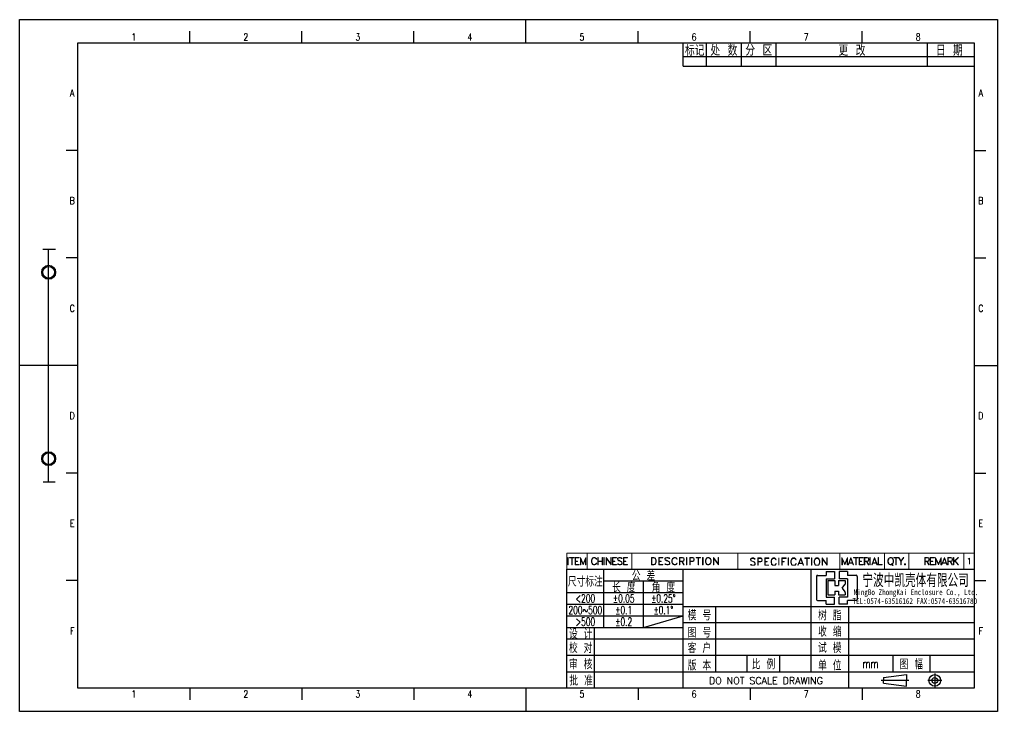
# Paper-space layout 'label' of a CAD drawing. Header units: millimetres. Extents: x -15 to 1049, y -4 to 293.
# Drawn here: x 628.9 to 1048.9, y -4.3 to 292.7 of the extents above; entities that cross this region are included whole.
import ezdxf
from ezdxf.enums import TextEntityAlignment as Align

# ---------------------------------------------------------------- set-up
doc = ezdxf.new("R2010")
doc.units = ezdxf.units.MM
doc.layers.add('fromat', color=7, linetype='Continuous', lineweight=13)
doc.layers.add('LABEL', color=7, linetype='Continuous')
doc.styles.add('BOM', font='txt.shx', dxfattribs={"bigfont": 'gbcbig.shx'})
doc.styles.add('tukuang1-G', font='romans.shx', dxfattribs={"width": 0.8, "bigfont": 'gbcbig.shx'})
doc.styles.add('TUKUANG2-G', font='NSimSun.ttf', dxfattribs={"width": 0.67})

# ---------------------------------------------------------------- blocks, each defined once
blk = doc.blocks.new('LINE1')
at = {"layer": 'LABEL'}
for p, q in [((-125, -6), (-125, 0)), ((-115, -6), (-115, 0)), ((-100, -6), (-100, 0)), ((-85, -6), (-85, 0)), ((-20, -6), (-20, 0)), ((0, -6), (-125, -6))]:
    blk.add_line(p, q, dxfattribs=at)
at = {"layer": 'LABEL', "style": 'tukuang1-G'}
for s, p in [('标记', (-120, -3)), ('处 数', (-107.5, -3)), ('分 区', (-92.5, -3)), ('更 改', (-52.5, -3)), ('日 期', (-10.67, -3))]:
    blk.add_text(s, height=4.667, dxfattribs=at).set_placement(p, align=Align.MIDDLE)
blk = doc.blocks.new('LABEL-X')
at = {"layer": 'LABEL'}
for p, q in [((-2.54, 50), (2.9, 50)), ((0, -50), (0, 50)), ((-2.35, -50), (2.8, -50))]:
    blk.add_line(p, q, dxfattribs=at)
for centre, radius in [((0, 40), 3), ((0, 40), 2.5), ((0, -40), 3), ((0, -40), 2.5)]:
    blk.add_circle(centre, radius, dxfattribs=at)
blk = doc.blocks.new('*U9')
at = {"layer": 'LABEL'}
for p, q in [((-420, 0), (-420, 297)), ((-420, 297), (0, 297)), ((-202.5, 287), (-202.5, 297)), ((0, 297), (0, 0)), ((-346.87, 287), (-346.87, 292)), ((-298.75, 287), (-298.75, 292)), ((-250.62, 287), (-250.62, 292)), ((-202.5, 287), (-202.5, 292)), ((-154.37, 287), (-154.37, 292)), ((-106.25, 287), (-106.25, 292)), ((-58.12, 287), (-58.12, 292)), ((-395, 287), (-10, 287)), ((-395, 10), (-395, 287)), ((-10, 287), (-10, 10)), ((-395, 240.83), (-400, 240.83)), ((-10, 240.83), (-5, 240.83)), ((-395, 194.67), (-400, 194.67)), ((-10, 194.67), (-5, 194.67)), ((-395, 148.5), (-420, 148.5)), ((-395, 148.5), (-400, 148.5)), ((-10, 148.5), (0, 148.5)), ((-10, 148.5), (-5, 148.5)), ((-395, 102.33), (-400, 102.33)), ((-10, 102.33), (-5, 102.33)), ((-395, 56.17), (-400, 56.17)), ((-10, 56.17), (-5, 56.17)), ((-10, 10), (-395, 10)), ((-346.87, 10), (-346.87, 5)), ((-298.75, 10), (-298.75, 5)), ((-250.62, 10), (-250.62, 5)), ((-202.5, 10), (-202.5, 0)), ((-202.5, 10), (-202.5, 5)), ((-154.37, 10), (-154.37, 5)), ((-106.25, 10), (-106.25, 5)), ((-58.12, 10), (-58.12, 5)), ((0, 0), (-420, 0))]:
    blk.add_line(p, q, dxfattribs=at)
blk.add_blockref('LABEL-X', (-407.5, 148.5))
blk.add_blockref('LINE1', (-10, 287), dxfattribs=at)
at = {"layer": 'LABEL', "style": 'tukuang1-G', "width": 0.8}
for s, p in [('1', (-370.94, 288)), ('2', (-322.81, 288)), ('3', (-274.69, 288)), ('4', (-226.56, 288)), ('5', (-178.44, 288)), ('6', (-130.31, 288)), ('7', (-82.19, 288)), ('8', (-34.06, 288)), ('A', (-397.39, 263.92)), ('A', (-7.13, 263.92)), ('B', (-397.39, 217.75)), ('B', (-7.13, 217.75)), ('C', (-397.39, 171.58)), ('C', (-7.13, 171.58)), ('D', (-397.39, 125.42)), ('D', (-7.13, 125.42)), ('E', (-397.39, 79.25)), ('E', (-7.13, 79.25)), ('F', (-397.39, 33.08)), ('F', (-7.13, 33.08)), ('1', (-370.94, 6.02)), ('2', (-322.81, 6.02)), ('3', (-274.69, 6.02)), ('4', (-226.56, 6.02)), ('5', (-178.44, 6.02)), ('6', (-130.31, 6.02)), ('7', (-82.19, 6.02)), ('8', (-34.06, 6.02))]:
    blk.add_text(s, height=3, dxfattribs=at).set_placement(p, align=Align.CENTER)
blk = doc.blocks.new('jinhai-G')
at = {"lineweight": -3, "ltscale": 0.1}
for p, q in [((-67.75, 12.99), (-67.75, 3.01)), ((-67.31, 13.42), (-63.55, 13.42)), ((-63.55, 15), (-60.05, 15)), ((-63.55, 15), (-63.55, 13.42)), ((-60.05, 15), (-60.05, 11.94)), ((-54.45, 15), (-57.95, 15)), ((-57.95, 15), (-57.95, 11.94)), ((-54.45, 15), (-54.45, 13.42)), ((-50.69, 13.42), (-54.45, 13.42)), ((-50.25, 12.99), (-50.25, 3.01)), ((-63.55, 11.94), (-60.05, 11.94)), ((-63.55, 11.94), (-63.55, 4.06)), ((-62.84, 11.16), (-59.78, 11.16)), ((-62.84, 11.16), (-62.84, 5.04)), ((-59.78, 11.16), (-59.78, 9.1)), ((-59.78, 9.1), (-58.29, 9.1)), ((-58.29, 11.16), (-55.4, 11.16)), ((-58.29, 11.16), (-58.29, 9.1)), ((-54.45, 11.94), (-57.95, 11.94)), ((-56.72, 7.88), (-55.5, 9.42)), ((-55.4, 11.16), (-55.4, 9.69)), ((-54.45, 11.94), (-54.45, 4.06)), ((-62.84, 5.04), (-59.78, 5.04)), ((-59.78, 6.66), (-58.29, 6.66)), ((-59.78, 6.66), (-59.78, 5.04)), ((-58.29, 6.66), (-58.29, 5.04)), ((-58.29, 5.04), (-55.4, 5.04)), ((-56.72, 7.88), (-55.5, 6.34)), ((-55.4, 6.07), (-55.4, 5.04)), ((-67.31, 2.58), (-63.55, 2.58)), ((-63.55, 4.06), (-60.05, 4.06)), ((-63.55, 1), (-63.55, 2.58)), ((-63.55, 1), (-60.05, 1)), ((-63.55, 1), (-60.05, 1)), ((-60.05, 1), (-60.05, 4.06)), ((-54.45, 4.06), (-57.95, 4.06)), ((-57.95, 1), (-57.95, 4.06)), ((-54.45, 1), (-57.95, 1)), ((-54.45, 1), (-57.95, 1)), ((-50.69, 2.58), (-54.45, 2.58)), ((-54.45, 1), (-54.45, 2.58))]:
    blk.add_line(p, q, dxfattribs=at)
for centre, start, end in [((-67.31, 12.99), 90, 180), ((-50.69, 12.99), 0, 90), ((-55.84, 9.69), 321.7098, 0), ((-55.84, 6.07), 0, 38.2902), ((-67.31, 3.01), 180, 270), ((-50.69, 3.01), 270, 0)]:
    blk.add_arc(centre, 0.437, start, end, dxfattribs=at)
at = {"layer": 'LABEL', "color": 0, "style": 'TUKUANG2-G'}
for s, height, width, p in [('宁波中凯壳体有限公司 ', 5, 0.67, (-24, 11.5)), ('NingBo ZhongKai Enclosure Co., Ltd.', 2.5, 0.75, (-25, 5.85)), ('TEL:0574-63516162 FAX:0574-63516780', 2.5, 0.75, (-25.5, 2.35))]:
    blk.add_text(s, height=height, dxfattribs=dict(at, width=width)).set_placement(p, align=Align.MIDDLE)
blk = doc.blocks.new('*U12')
at = {"layer": 'LABEL'}
for p, q in [((-175, 51), (0, 51)), ((-175, 0), (-175, 51)), ((-159, 26), (-159, 51)), ((-125, 0), (-125, 51)), ((-70, 7), (-70, 51)), ((-159, 46), (-125, 46)), ((-142, 26), (-142, 46)), ((-175, 41), (-125, 41)), ((-175, 36), (-125, 36)), ((-125, 35), (-0.14, 35)), ((-111, 7), (-111, 35)), ((-54, 35), (-54, 0)), ((-175, 31), (-125, 31)), ((-142, 26), (-125, 31)), ((-175, 26), (-125, 26)), ((-163, 0), (-163, 26)), ((0, 28), (-125, 28)), ((0, 21), (-175, 21)), ((0, 14), (-175, 14)), ((-97.5, 7), (-97.5, 14)), ((-83.5, 7), (-83.5, 14)), ((-35, 14), (-35, 7)), ((-19, 14), (-19, 7)), ((-175, 7), (0, 7)), ((-38.99, 4.56), (-28.99, 5.81)), ((-38.99, 4.56), (-38.99, 3.31)), ((-28.99, 5.81), (-28.99, 3.31)), ((-38.99, 2.06), (-38.99, 3.31)), ((-38.99, 2.06), (-28.99, 0.81)), ((-28.99, 0.81), (-28.99, 3.31))]:
    blk.add_line(p, q, dxfattribs=at)
at = {"layer": 'LABEL', "ltscale": 0.05}
for p, q in [((-16.91, 6.31), (-16.91, 0.31)), ((-27.99, 3.31), (-39.99, 3.31)), ((-13.91, 3.31), (-19.91, 3.31))]:
    blk.add_line(p, q, dxfattribs=at)
at = {"layer": 'LABEL'}
for radius in [2.5, 1.25]:
    blk.add_circle((-16.91, 3.31), radius, dxfattribs=at)
blk.add_blockref('jinhai-G', (0, 35), dxfattribs=at)
at = {"layer": 'LABEL', "style": 'tukuang1-G'}
for s, height, p in [('公 差', 3.75, (-142, 48.5)), ('尺寸标注', 3.75, (-167, 46)), ('长 度', 3.75, (-150.5, 43.5)), ('角 度', 3.75, (-133.5, 43.5)), ('模 号', 3.75, (-118, 31.5)), ('树 脂', 3.75, (-62, 31.5)), ('设 计', 3.75, (-169, 23.5)), ('图 号', 3.75, (-118, 24)), ('收 缩', 3.75, (-62, 24.5)), ('校 对', 3.75, (-169, 17.5)), ('客 户', 3.75, (-118, 17.5)), ('试 模', 3.75, (-62.02, 17.56)), ('审 核', 3.75, (-169, 10.5)), ('版 本', 3.75, (-118, 10)), ('比 例', 3.75, (-90.5, 10.5)), ('单 位', 3.75, (-62, 10)), ('图 幅', 3.75, (-27, 10.5)), ('批 准', 3.75, (-168.8, 3.5)), ('DO NOT SCALE DRAWING', 3, (-89.42, 3.2))]:
    blk.add_text(s, height=height, dxfattribs=at).set_placement(p, align=Align.MIDDLE)
at = {"layer": 'LABEL', "style": 'tukuang1-G', "width": 0.67}
for s, height, p in [('<200', 3.5, (-167, 38.5)), ('%%P0.05', 3.5, (-150.5, 38.5)), ('%%P0.25%%d', 3.5, (-133.5, 38.5)), ('200~500', 3.5, (-167, 33.5)), ('%%P0.1', 3.5, (-150.5, 33.5)), ('%%P0.1%%d', 3.5, (-133.5, 33.5)), ('>500', 3.5, (-167, 28.5)), ('%%P0.2', 3.5, (-150.5, 28.5)), ('mm', 4, (-44.5, 10.5))]:
    blk.add_text(s, height=height, dxfattribs=at).set_placement(p, align=Align.MIDDLE)
at = {"layer": 'LABEL', "style": 'tukuang1-G', "width": 0.8}
for tag, height, p in [('零件名称', 7.5, (-97.5, 43)), ('模号', 3.75, (-90.5, 31.5)), ('树脂材料', 3.75, (-27, 31.5)), ('图号', 3.75, (-90.5, 24.5)), ('收缩率', 3.75, (-27, 24.5)), ('客户名称', 3.75, (-90.5, 17.5)), ('试模日期', 3.75, (-27, 17.5)), ('版本号', 3.75, (-104.25, 10.5)), ('比例', 3.75, (-76.75, 10.53)), ('图幅', 3.75, (-9.5, 10.5))]:
    blk.add_attdef(tag, text='', height=height, dxfattribs=at).set_placement(p, align=Align.MIDDLE_CENTER)
blk = doc.blocks.new('MODIFY')
at = {"layer": 'LABEL'}
for p, q in [((-125, -4), (-125, 0)), ((-115, -4), (-115, 0)), ((-100, -4), (-100, 0)), ((-85, -4), (-85, 0)), ((-20, -4), (-20, 0)), ((-125, -4), (0, -4))]:
    blk.add_line(p, q, dxfattribs=at)
at = {"layer": 'LABEL', "style": 'tukuang1-G', "width": 0.8}
for tag, p in [('标记', (-120, -2)), ('处数', (-107.5, -2)), ('分区', (-92.5, -2)), ('更改', (-52.5, -2)), ('日期', (-10.67, -2))]:
    blk.add_attdef(tag, text='', height=2.5, dxfattribs=at).set_placement(p, align=Align.MIDDLE_CENTER)
blk = doc.blocks.new('yx_bom1')
at = {"layer": 'fromat'}
for p, q in [((-50, 0), (-50, 2)), ((-50, 2), (0, 2)), ((-47.5, 0), (-47.5, 2)), ((-42, 0), (-42, 2)), ((-29, 0), (-29, 2)), ((-16.5, 0), (-16.5, 2)), ((-11, 0), (-11, 2)), ((-8, 0), (-8, 2)), ((0, 0), (0, 2)), ((-50, 0), (0, 0))]:
    blk.add_line(p, q, dxfattribs=at)
at = {"layer": 'fromat', "color": 32, "lineweight": 0}
for p, q in [((-49.86, 1.45), (-49.86, 0.55)), ((-49.86, 1.45), (-49.82, 1.45)), ((-49.82, 1.45), (-49.82, 0.55)), ((-49.64, 1.45), (-49.08, 1.45)), ((-49.64, 1.45), (-49.64, 1.41)), ((-49.64, 1.41), (-49.08, 1.41)), ((-49.38, 1.41), (-49.38, 0.55)), ((-49.34, 1.41), (-49.34, 0.55)), ((-49.08, 1.45), (-49.08, 1.41)), ((-48.97, 1.45), (-48.97, 0.55)), ((-48.97, 1.45), (-48.46, 1.45)), ((-48.93, 1.41), (-48.93, 0.59)), ((-48.93, 1.41), (-48.46, 1.41)), ((-48.46, 1.41), (-48.46, 1.45)), ((-48.32, 1.45), (-48.32, 0.55)), ((-48.32, 1.45), (-47.98, 0.68)), ((-48.28, 1.24), (-48.28, 0.55)), ((-48.28, 1.24), (-47.98, 0.55)), ((-47.98, 0.68), (-47.64, 1.45)), ((-47.68, 1.24), (-47.98, 0.55)), ((-47.68, 1.24), (-47.68, 0.55)), ((-47.64, 0.55), (-47.64, 1.45)), ((-46.92, 1.24), (-46.96, 1.11)), ((-46.88, 1.32), (-46.92, 1.24)), ((-46.88, 1.24), (-46.92, 1.11)), ((-46.79, 1.41), (-46.88, 1.32)), ((-46.79, 1.36), (-46.88, 1.24)), ((-46.71, 1.45), (-46.79, 1.41)), ((-46.71, 1.41), (-46.79, 1.36)), ((-46.53, 1.45), (-46.71, 1.45)), ((-46.53, 1.41), (-46.71, 1.41)), ((-46.45, 1.41), (-46.53, 1.45)), ((-46.45, 1.36), (-46.53, 1.41)), ((-46.36, 1.32), (-46.45, 1.41)), ((-46.41, 1.32), (-46.45, 1.36)), ((-46.36, 1.24), (-46.41, 1.32)), ((-46.32, 1.24), (-46.36, 1.32)), ((-46.32, 1.24), (-46.36, 1.24)), ((-46.2, 1.45), (-46.2, 0.55)), ((-46.2, 1.45), (-46.16, 1.45)), ((-46.16, 1.45), (-46.16, 0.55)), ((-45.6, 1.45), (-45.64, 1.45)), ((-45.64, 1.45), (-45.64, 0.55)), ((-45.6, 0.55), (-45.6, 1.45)), ((-45.6, 1.45), (-45.6, 1.45)), ((-45.45, 1.45), (-45.45, 0.55)), ((-45.45, 1.45), (-45.4, 1.45)), ((-45.4, 1.45), (-45.4, 0.55)), ((-45.14, 1.45), (-45.14, 0.55)), ((-45.14, 1.45), (-44.58, 0.68)), ((-45.1, 1.32), (-45.1, 0.55)), ((-45.1, 1.32), (-44.54, 0.55)), ((-44.58, 0.68), (-44.58, 1.45)), ((-44.58, 1.45), (-44.54, 1.45)), ((-44.54, 1.45), (-44.54, 0.55)), ((-44.39, 1.45), (-44.39, 0.55)), ((-44.39, 1.45), (-43.87, 1.45)), ((-44.34, 1.41), (-44.34, 0.59)), ((-44.34, 1.41), (-43.87, 1.41)), ((-43.87, 1.41), (-43.87, 1.45)), ((-43.69, 1.41), (-43.78, 1.32)), ((-43.78, 1.32), (-43.78, 1.24)), ((-43.78, 1.24), (-43.73, 1.15)), ((-43.69, 1.36), (-43.73, 1.32)), ((-43.73, 1.32), (-43.73, 1.24)), ((-43.73, 1.24), (-43.69, 1.15)), ((-43.56, 1.45), (-43.69, 1.41)), ((-43.56, 1.41), (-43.69, 1.36)), ((-43.39, 1.45), (-43.56, 1.45)), ((-43.39, 1.41), (-43.56, 1.41)), ((-43.26, 1.41), (-43.39, 1.45)), ((-43.31, 1.36), (-43.39, 1.41)), ((-43.26, 1.32), (-43.31, 1.36)), ((-43.18, 1.32), (-43.26, 1.41)), ((-43.18, 1.32), (-43.26, 1.32)), ((-43.05, 1.45), (-43.05, 0.55)), ((-43.05, 1.45), (-42.54, 1.45)), ((-43.01, 1.41), (-43.01, 0.59)), ((-43.01, 1.41), (-42.54, 1.41)), ((-42.54, 1.41), (-42.54, 1.45)), ((-39.61, 1.45), (-39.61, 0.55)), ((-39.61, 1.45), (-39.31, 1.45)), ((-39.57, 1.41), (-39.57, 0.59)), ((-39.57, 1.41), (-39.31, 1.41)), ((-39.31, 1.45), (-39.18, 1.41)), ((-39.31, 1.41), (-39.18, 1.36)), ((-39.18, 1.41), (-39.1, 1.32)), ((-39.18, 1.36), (-39.14, 1.32)), ((-39.14, 1.32), (-39.1, 1.24)), ((-39.1, 1.32), (-39.05, 1.24)), ((-39.1, 1.24), (-39.05, 1.11)), ((-39.05, 1.24), (-39.01, 1.11)), ((-38.71, 1.45), (-38.71, 0.55)), ((-38.71, 1.45), (-38.2, 1.45)), ((-38.67, 1.41), (-38.67, 0.59)), ((-38.67, 1.41), (-38.2, 1.41)), ((-38.2, 1.41), (-38.2, 1.45)), ((-37.86, 1.41), (-37.94, 1.32)), ((-37.94, 1.32), (-37.94, 1.24)), ((-37.94, 1.24), (-37.9, 1.15)), ((-37.86, 1.36), (-37.9, 1.32)), ((-37.9, 1.32), (-37.9, 1.24)), ((-37.9, 1.24), (-37.86, 1.15)), ((-37.73, 1.45), (-37.86, 1.41)), ((-37.73, 1.41), (-37.86, 1.36)), ((-37.56, 1.45), (-37.73, 1.45)), ((-37.56, 1.41), (-37.73, 1.41)), ((-37.43, 1.41), (-37.56, 1.45)), ((-37.47, 1.36), (-37.56, 1.41)), ((-37.43, 1.32), (-37.47, 1.36)), ((-37.34, 1.32), (-37.43, 1.41)), ((-37.34, 1.32), (-37.43, 1.32)), ((-37.04, 1.24), (-37.08, 1.11)), ((-37, 1.32), (-37.04, 1.24)), ((-37, 1.24), (-37.04, 1.11)), ((-36.91, 1.41), (-37, 1.32)), ((-36.91, 1.36), (-37, 1.24)), ((-36.83, 1.45), (-36.91, 1.41)), ((-36.83, 1.41), (-36.91, 1.36)), ((-36.66, 1.45), (-36.83, 1.45)), ((-36.66, 1.41), (-36.83, 1.41)), ((-36.57, 1.41), (-36.66, 1.45)), ((-36.57, 1.36), (-36.66, 1.41)), ((-36.48, 1.32), (-36.57, 1.41)), ((-36.53, 1.32), (-36.57, 1.36)), ((-36.48, 1.24), (-36.53, 1.32)), ((-36.44, 1.24), (-36.48, 1.32)), ((-36.44, 1.24), (-36.48, 1.24)), ((-36.14, 1.45), (-36.14, 0.55)), ((-36.14, 1.45), (-35.8, 1.45)), ((-36.1, 1.41), (-36.1, 0.55)), ((-36.1, 1.41), (-35.8, 1.41)), ((-35.8, 1.45), (-35.67, 1.41)), ((-35.8, 1.41), (-35.67, 1.36)), ((-35.67, 1.41), (-35.63, 1.36)), ((-35.67, 1.36), (-35.63, 1.28)), ((-35.63, 1.36), (-35.59, 1.28)), ((-35.63, 1.28), (-35.63, 1.15)), ((-35.59, 1.28), (-35.59, 1.15)), ((-35.29, 1.45), (-35.29, 0.55)), ((-35.29, 1.45), (-35.24, 1.45)), ((-35.24, 1.45), (-35.24, 0.55)), ((-34.9, 1.45), (-34.9, 0.55)), ((-34.9, 1.45), (-34.52, 1.45)), ((-34.86, 1.41), (-34.86, 0.55)), ((-34.86, 1.41), (-34.52, 1.41)), ((-34.52, 1.45), (-34.43, 1.41)), ((-34.52, 1.41), (-34.43, 1.36)), ((-34.43, 1.41), (-34.39, 1.36)), ((-34.43, 1.36), (-34.39, 1.28)), ((-34.39, 1.36), (-34.34, 1.28)), ((-34.39, 1.28), (-34.39, 1.15)), ((-34.34, 1.28), (-34.34, 1.15)), ((-34.13, 1.45), (-33.57, 1.45)), ((-34.13, 1.45), (-34.13, 1.41)), ((-34.13, 1.41), (-33.57, 1.41)), ((-33.87, 1.41), (-33.87, 0.55)), ((-33.83, 1.41), (-33.83, 0.55)), ((-33.57, 1.45), (-33.57, 1.41)), ((-33.32, 1.45), (-33.32, 0.55)), ((-33.32, 1.45), (-33.27, 1.45)), ((-33.27, 1.45), (-33.27, 0.55)), ((-32.93, 1.24), (-32.97, 1.11)), ((-32.89, 1.32), (-32.93, 1.24)), ((-32.89, 1.24), (-32.93, 1.11)), ((-32.8, 1.41), (-32.89, 1.32)), ((-32.8, 1.36), (-32.89, 1.24)), ((-32.72, 1.45), (-32.8, 1.41)), ((-32.67, 1.41), (-32.8, 1.36)), ((-32.55, 1.45), (-32.72, 1.45)), ((-32.72, 1.45), (-32.72, 1.45)), ((-32.59, 1.41), (-32.67, 1.41)), ((-32.67, 1.41), (-32.67, 1.41)), ((-32.46, 1.36), (-32.59, 1.41)), ((-32.46, 1.41), (-32.55, 1.45)), ((-32.37, 1.32), (-32.46, 1.41)), ((-32.37, 1.24), (-32.46, 1.36)), ((-32.33, 1.24), (-32.37, 1.32)), ((-32.33, 1.11), (-32.37, 1.24)), ((-32.29, 1.11), (-32.33, 1.24)), ((-31.99, 1.45), (-31.99, 0.55)), ((-31.99, 1.45), (-31.43, 0.68)), ((-31.95, 1.32), (-31.95, 0.55)), ((-31.95, 1.32), (-31.39, 0.55)), ((-31.43, 0.68), (-31.43, 1.45)), ((-31.43, 1.45), (-31.39, 1.45)), ((-31.39, 1.45), (-31.39, 0.55)), ((-27.37, 1.34), (-27.46, 1.26)), ((-27.46, 1.26), (-27.46, 1.17)), ((-27.37, 1.3), (-27.42, 1.26)), ((-27.42, 1.26), (-27.42, 1.17)), ((-27.25, 1.39), (-27.37, 1.34)), ((-27.25, 1.34), (-27.37, 1.3)), ((-27.07, 1.39), (-27.25, 1.39)), ((-27.07, 1.34), (-27.25, 1.34)), ((-26.95, 1.34), (-27.07, 1.39)), ((-26.99, 1.3), (-27.07, 1.34)), ((-26.95, 1.26), (-26.99, 1.3)), ((-26.86, 1.26), (-26.95, 1.34)), ((-26.86, 1.26), (-26.95, 1.26)), ((-26.56, 1.39), (-26.56, 0.49)), ((-26.56, 1.39), (-26.17, 1.39)), ((-26.52, 1.34), (-26.52, 0.49)), ((-26.52, 1.34), (-26.17, 1.34)), ((-26.17, 1.39), (-26.09, 1.34)), ((-26.17, 1.34), (-26.09, 1.3)), ((-26.09, 1.34), (-26.05, 1.3)), ((-26.09, 1.3), (-26.05, 1.21)), ((-26.05, 1.3), (-26, 1.21)), ((-26.05, 1.21), (-26.05, 1.09)), ((-26, 1.21), (-26, 1.09)), ((-25.7, 1.39), (-25.7, 0.49)), ((-25.7, 1.39), (-25.19, 1.39)), ((-25.66, 1.34), (-25.66, 0.53)), ((-25.66, 1.34), (-25.19, 1.34)), ((-25.19, 1.34), (-25.19, 1.39)), ((-24.85, 1.26), (-24.89, 1.17)), ((-24.76, 1.34), (-24.85, 1.26)), ((-24.76, 1.3), (-24.85, 1.17)), ((-24.68, 1.39), (-24.76, 1.34)), ((-24.68, 1.34), (-24.76, 1.3)), ((-24.5, 1.39), (-24.68, 1.39)), ((-24.5, 1.34), (-24.68, 1.34)), ((-24.42, 1.34), (-24.5, 1.39)), ((-24.42, 1.3), (-24.5, 1.34)), ((-24.33, 1.26), (-24.42, 1.34)), ((-24.38, 1.26), (-24.42, 1.3)), ((-24.33, 1.17), (-24.38, 1.26)), ((-24.29, 1.17), (-24.33, 1.26)), ((-23.99, 1.39), (-23.99, 0.49)), ((-23.99, 1.39), (-23.95, 1.39)), ((-23.95, 1.39), (-23.95, 0.49)), ((-23.61, 1.39), (-23.61, 0.49)), ((-23.61, 1.39), (-23.09, 1.39)), ((-23.56, 1.34), (-23.56, 0.49)), ((-23.56, 1.34), (-23.09, 1.34)), ((-23.09, 1.34), (-23.09, 1.39)), ((-22.83, 1.39), (-22.83, 0.49)), ((-22.83, 1.39), (-22.79, 1.39)), ((-22.79, 1.39), (-22.79, 0.49)), ((-22.41, 1.26), (-22.45, 1.17)), ((-22.32, 1.34), (-22.41, 1.26)), ((-22.32, 1.3), (-22.41, 1.17)), ((-22.24, 1.39), (-22.32, 1.34)), ((-22.24, 1.34), (-22.32, 1.3)), ((-22.06, 1.39), (-22.24, 1.39)), ((-22.06, 1.34), (-22.24, 1.34)), ((-21.98, 1.34), (-22.06, 1.39)), ((-21.98, 1.3), (-22.06, 1.34)), ((-21.89, 1.26), (-21.98, 1.34)), ((-21.94, 1.26), (-21.98, 1.3)), ((-21.89, 1.17), (-21.94, 1.26)), ((-21.85, 1.17), (-21.89, 1.26)), ((-21.29, 1.39), (-21.64, 0.49)), ((-21.29, 1.26), (-21.59, 0.49)), ((-20.95, 0.49), (-21.29, 1.39)), ((-21.29, 1.26), (-20.99, 0.49)), ((-20.78, 1.39), (-20.22, 1.39)), ((-20.78, 1.39), (-20.78, 1.34)), ((-20.78, 1.34), (-20.22, 1.34)), ((-20.52, 1.34), (-20.52, 0.49)), ((-20.48, 1.34), (-20.48, 0.49)), ((-20.22, 1.39), (-20.22, 1.34)), ((-19.97, 1.39), (-19.97, 0.49)), ((-19.97, 1.39), (-19.92, 1.39)), ((-19.92, 1.39), (-19.92, 0.49)), ((-19.54, 1.26), (-19.58, 1.17)), ((-19.45, 1.34), (-19.54, 1.26)), ((-19.45, 1.3), (-19.54, 1.17)), ((-19.37, 1.39), (-19.45, 1.34)), ((-19.32, 1.34), (-19.45, 1.3)), ((-19.2, 1.39), (-19.37, 1.39)), ((-19.37, 1.39), (-19.37, 1.39)), ((-19.24, 1.34), (-19.32, 1.34)), ((-19.32, 1.34), (-19.32, 1.34)), ((-19.11, 1.3), (-19.24, 1.34)), ((-19.11, 1.34), (-19.2, 1.39)), ((-19.02, 1.26), (-19.11, 1.34)), ((-19.02, 1.17), (-19.11, 1.3)), ((-18.98, 1.17), (-19.02, 1.26)), ((-18.64, 1.39), (-18.64, 0.49)), ((-18.64, 1.39), (-18.08, 0.61)), ((-18.6, 1.26), (-18.6, 0.49)), ((-18.6, 1.26), (-18.04, 0.49)), ((-18.08, 0.61), (-18.08, 1.39)), ((-18.08, 1.39), (-18.04, 1.39)), ((-18.04, 1.39), (-18.04, 0.49)), ((-16.22, 1.45), (-16.22, 0.55)), ((-16.22, 1.45), (-15.87, 0.68)), ((-16.17, 1.24), (-16.17, 0.55)), ((-16.17, 1.24), (-15.87, 0.55)), ((-15.87, 0.68), (-15.53, 1.45)), ((-15.57, 1.24), (-15.87, 0.55)), ((-15.57, 1.24), (-15.57, 0.55)), ((-15.53, 0.55), (-15.53, 1.45)), ((-15.14, 1.45), (-15.48, 0.55)), ((-15.14, 1.32), (-15.44, 0.55)), ((-14.79, 0.55), (-15.14, 1.45)), ((-15.14, 1.32), (-14.84, 0.55)), ((-14.79, 1.45), (-14.24, 1.45)), ((-14.79, 1.45), (-14.79, 1.41)), ((-14.79, 1.41), (-14.24, 1.41)), ((-14.54, 1.41), (-14.54, 0.55)), ((-14.5, 1.41), (-14.5, 0.55)), ((-14.24, 1.45), (-14.24, 1.41)), ((-14.13, 1.45), (-14.13, 0.55)), ((-14.13, 1.45), (-13.61, 1.45)), ((-14.08, 1.41), (-14.08, 0.59)), ((-14.08, 1.41), (-13.61, 1.41)), ((-13.61, 1.41), (-13.61, 1.45)), ((-13.48, 1.45), (-13.48, 0.55)), ((-13.48, 1.45), (-13.13, 1.45)), ((-13.43, 1.41), (-13.43, 0.55)), ((-13.43, 1.41), (-13.13, 1.41)), ((-13.13, 1.45), (-13.01, 1.41)), ((-13.13, 1.41), (-13.01, 1.36)), ((-13.01, 1.41), (-12.96, 1.36)), ((-13.01, 1.36), (-12.96, 1.28)), ((-12.96, 1.36), (-12.92, 1.28)), ((-12.96, 1.28), (-12.96, 1.15)), ((-12.92, 1.28), (-12.92, 1.15)), ((-12.79, 1.45), (-12.79, 0.55)), ((-12.79, 1.45), (-12.75, 1.45)), ((-12.75, 1.45), (-12.75, 0.55)), ((-12.23, 1.45), (-12.57, 0.55)), ((-12.23, 1.32), (-12.53, 0.55)), ((-11.88, 0.55), (-12.23, 1.45)), ((-12.23, 1.32), (-11.93, 0.55)), ((-11.8, 1.45), (-11.8, 0.55)), ((-11.8, 1.45), (-11.75, 1.45)), ((-11.75, 1.45), (-11.75, 0.59)), ((-10.54, 1.24), (-10.58, 1.11)), ((-10.49, 1.32), (-10.54, 1.24)), ((-10.49, 1.24), (-10.54, 1.11)), ((-10.41, 1.41), (-10.49, 1.32)), ((-10.41, 1.36), (-10.49, 1.24)), ((-10.32, 1.45), (-10.41, 1.41)), ((-10.28, 1.41), (-10.41, 1.36)), ((-10.15, 1.45), (-10.32, 1.45)), ((-10.32, 1.45), (-10.32, 1.45)), ((-10.19, 1.41), (-10.28, 1.41)), ((-10.28, 1.41), (-10.28, 1.41)), ((-10.07, 1.36), (-10.19, 1.41)), ((-10.07, 1.41), (-10.15, 1.45)), ((-9.98, 1.32), (-10.07, 1.41)), ((-9.98, 1.24), (-10.07, 1.36)), ((-9.94, 1.24), (-9.98, 1.32)), ((-9.94, 1.11), (-9.98, 1.24)), ((-9.89, 1.11), (-9.94, 1.24)), ((-9.87, 1.45), (-9.31, 1.45)), ((-9.87, 1.45), (-9.87, 1.41)), ((-9.87, 1.41), (-9.31, 1.41)), ((-9.61, 1.41), (-9.61, 0.55)), ((-9.57, 1.41), (-9.57, 0.55)), ((-9.31, 1.45), (-9.31, 1.41)), ((-9.29, 1.45), (-8.99, 1.02)), ((-9.29, 1.45), (-9.24, 1.45)), ((-9.24, 1.45), (-8.94, 1.02)), ((-8.69, 1.45), (-8.99, 1.02)), ((-8.64, 1.45), (-8.94, 1.02)), ((-8.64, 1.45), (-8.69, 1.45)), ((-6.06, 1.45), (-6.06, 0.55)), ((-6.06, 1.45), (-5.72, 1.45)), ((-6.02, 1.41), (-6.02, 0.55)), ((-6.02, 1.41), (-5.72, 1.41)), ((-5.72, 1.45), (-5.59, 1.41)), ((-5.72, 1.41), (-5.59, 1.36)), ((-5.59, 1.41), (-5.55, 1.36)), ((-5.59, 1.36), (-5.55, 1.28)), ((-5.55, 1.36), (-5.51, 1.28)), ((-5.55, 1.28), (-5.55, 1.15)), ((-5.51, 1.28), (-5.51, 1.15)), ((-5.38, 1.45), (-5.38, 0.55)), ((-5.38, 1.45), (-4.86, 1.45)), ((-5.34, 1.41), (-5.34, 0.59)), ((-5.34, 1.41), (-4.86, 1.41)), ((-4.86, 1.41), (-4.86, 1.45)), ((-4.73, 1.45), (-4.73, 0.55)), ((-4.73, 1.45), (-4.39, 0.68)), ((-4.69, 1.24), (-4.69, 0.55)), ((-4.69, 1.24), (-4.39, 0.55)), ((-4.39, 0.68), (-4.04, 1.45)), ((-4.09, 1.24), (-4.39, 0.55)), ((-4.09, 1.24), (-4.09, 0.55)), ((-4.04, 0.55), (-4.04, 1.45)), ((-3.65, 1.45), (-3.99, 0.55)), ((-3.65, 1.32), (-3.95, 0.55)), ((-3.31, 0.55), (-3.65, 1.45)), ((-3.65, 1.32), (-3.35, 0.55)), ((-3.22, 1.45), (-3.22, 0.55)), ((-3.22, 1.45), (-2.88, 1.45)), ((-3.18, 1.41), (-3.18, 0.55)), ((-3.18, 1.41), (-2.88, 1.41)), ((-2.88, 1.45), (-2.75, 1.41)), ((-2.88, 1.41), (-2.75, 1.36)), ((-2.75, 1.41), (-2.71, 1.36)), ((-2.75, 1.36), (-2.71, 1.28)), ((-2.71, 1.36), (-2.66, 1.28)), ((-2.71, 1.28), (-2.71, 1.15)), ((-2.66, 1.28), (-2.66, 1.15)), ((-2.54, 1.45), (-2.54, 0.55)), ((-2.54, 1.45), (-2.49, 1.45)), ((-2.49, 1.45), (-2.49, 0.55)), ((-1.98, 1.45), (-2.49, 0.94)), ((-1.94, 1.45), (-2.49, 0.89)), ((-1.94, 1.45), (-1.98, 1.45)), ((-49.86, 0.55), (-49.82, 0.55)), ((-49.34, 0.55), (-49.38, 0.55)), ((-48.46, 0.55), (-48.97, 0.55)), ((-48.93, 1.02), (-48.67, 1.02)), ((-48.67, 0.98), (-48.93, 0.98)), ((-48.93, 0.59), (-48.46, 0.59)), ((-48.67, 1.02), (-48.67, 0.98)), ((-48.46, 0.59), (-48.46, 0.55)), ((-48.28, 0.55), (-48.32, 0.55)), ((-47.68, 0.55), (-47.64, 0.55)), ((-46.96, 1.11), (-46.96, 0.89)), ((-46.96, 0.89), (-46.92, 0.76)), ((-46.92, 1.11), (-46.92, 0.89)), ((-46.92, 0.89), (-46.88, 0.76)), ((-46.92, 0.76), (-46.88, 0.68)), ((-46.88, 0.76), (-46.79, 0.64)), ((-46.88, 0.68), (-46.79, 0.59)), ((-46.79, 0.64), (-46.71, 0.59)), ((-46.79, 0.59), (-46.71, 0.55)), ((-46.71, 0.59), (-46.53, 0.59)), ((-46.71, 0.55), (-46.53, 0.55)), ((-46.53, 0.59), (-46.45, 0.64)), ((-46.53, 0.55), (-46.45, 0.59)), ((-46.45, 0.59), (-46.36, 0.68)), ((-46.45, 0.64), (-46.41, 0.68)), ((-46.41, 0.68), (-46.36, 0.76)), ((-46.36, 0.68), (-46.32, 0.76)), ((-46.36, 0.76), (-46.32, 0.76)), ((-46.16, 0.55), (-46.2, 0.55)), ((-46.16, 1.02), (-45.64, 1.02)), ((-46.16, 0.98), (-45.64, 0.98)), ((-45.64, 0.55), (-45.6, 0.55)), ((-45.45, 0.55), (-45.4, 0.55)), ((-45.1, 0.55), (-45.14, 0.55)), ((-43.87, 0.55), (-44.39, 0.55)), ((-44.34, 1.02), (-44.09, 1.02)), ((-44.09, 0.98), (-44.34, 0.98)), ((-44.34, 0.59), (-43.87, 0.59)), ((-44.09, 1.02), (-44.09, 0.98)), ((-43.87, 0.59), (-43.87, 0.55)), ((-43.69, 0.68), (-43.78, 0.68)), ((-43.69, 0.59), (-43.78, 0.68)), ((-43.73, 1.15), (-43.69, 1.11)), ((-43.69, 1.15), (-43.61, 1.11)), ((-43.69, 1.11), (-43.61, 1.06)), ((-43.65, 0.64), (-43.69, 0.68)), ((-43.56, 0.55), (-43.69, 0.59)), ((-43.56, 0.59), (-43.65, 0.64)), ((-43.61, 1.11), (-43.39, 1.02)), ((-43.61, 1.06), (-43.39, 0.98)), ((-43.39, 0.59), (-43.56, 0.59)), ((-43.39, 0.55), (-43.56, 0.55)), ((-43.39, 1.02), (-43.31, 0.98)), ((-43.39, 0.98), (-43.31, 0.94)), ((-43.26, 0.64), (-43.39, 0.59)), ((-43.26, 0.59), (-43.39, 0.55)), ((-43.31, 0.98), (-43.22, 0.89)), ((-43.31, 0.94), (-43.26, 0.89)), ((-43.26, 0.89), (-43.22, 0.81)), ((-43.22, 0.68), (-43.26, 0.64)), ((-43.18, 0.68), (-43.26, 0.59)), ((-43.22, 0.89), (-43.18, 0.81)), ((-43.22, 0.81), (-43.22, 0.68)), ((-43.18, 0.81), (-43.18, 0.68)), ((-42.54, 0.55), (-43.05, 0.55)), ((-43.01, 1.02), (-42.75, 1.02)), ((-42.75, 0.98), (-43.01, 0.98)), ((-43.01, 0.59), (-42.54, 0.59)), ((-42.75, 1.02), (-42.75, 0.98)), ((-42.54, 0.59), (-42.54, 0.55)), ((-39.31, 0.55), (-39.61, 0.55)), ((-39.31, 0.59), (-39.57, 0.59)), ((-39.18, 0.64), (-39.31, 0.59)), ((-39.18, 0.59), (-39.31, 0.55)), ((-39.1, 0.68), (-39.18, 0.59)), ((-39.14, 0.68), (-39.18, 0.64)), ((-39.1, 0.76), (-39.14, 0.68)), ((-39.05, 0.89), (-39.1, 0.76)), ((-39.05, 0.76), (-39.1, 0.68)), ((-39.05, 1.11), (-39.05, 0.89)), ((-39.01, 0.89), (-39.05, 0.76)), ((-39.01, 1.11), (-39.01, 0.89)), ((-38.2, 0.55), (-38.71, 0.55)), ((-38.67, 1.02), (-38.41, 1.02)), ((-38.41, 0.98), (-38.67, 0.98)), ((-38.67, 0.59), (-38.2, 0.59)), ((-38.41, 1.02), (-38.41, 0.98)), ((-38.2, 0.59), (-38.2, 0.55)), ((-37.86, 0.68), (-37.94, 0.68)), ((-37.86, 0.59), (-37.94, 0.68)), ((-37.9, 1.15), (-37.86, 1.11)), ((-37.86, 1.15), (-37.77, 1.11)), ((-37.86, 1.11), (-37.77, 1.06)), ((-37.81, 0.64), (-37.86, 0.68)), ((-37.73, 0.55), (-37.86, 0.59)), ((-37.73, 0.59), (-37.81, 0.64)), ((-37.77, 1.11), (-37.56, 1.02)), ((-37.77, 1.06), (-37.56, 0.98)), ((-37.56, 0.59), (-37.73, 0.59)), ((-37.56, 0.55), (-37.73, 0.55)), ((-37.56, 1.02), (-37.47, 0.98)), ((-37.56, 0.98), (-37.47, 0.94)), ((-37.43, 0.64), (-37.56, 0.59)), ((-37.43, 0.59), (-37.56, 0.55)), ((-37.47, 0.98), (-37.38, 0.89)), ((-37.47, 0.94), (-37.43, 0.89)), ((-37.43, 0.89), (-37.38, 0.81)), ((-37.38, 0.68), (-37.43, 0.64)), ((-37.34, 0.68), (-37.43, 0.59)), ((-37.38, 0.89), (-37.34, 0.81)), ((-37.38, 0.81), (-37.38, 0.68)), ((-37.34, 0.81), (-37.34, 0.68)), ((-37.08, 1.11), (-37.08, 0.89)), ((-37.08, 0.89), (-37.04, 0.76)), ((-37.04, 1.11), (-37.04, 0.89)), ((-37.04, 0.89), (-37, 0.76)), ((-37.04, 0.76), (-37, 0.68)), ((-37, 0.76), (-36.91, 0.64)), ((-37, 0.68), (-36.91, 0.59)), ((-36.91, 0.64), (-36.83, 0.59)), ((-36.91, 0.59), (-36.83, 0.55)), ((-36.83, 0.59), (-36.66, 0.59)), ((-36.83, 0.55), (-36.66, 0.55)), ((-36.66, 0.59), (-36.57, 0.64)), ((-36.66, 0.55), (-36.57, 0.59)), ((-36.57, 0.59), (-36.48, 0.68)), ((-36.57, 0.64), (-36.53, 0.68)), ((-36.53, 0.68), (-36.48, 0.76)), ((-36.48, 0.68), (-36.44, 0.76)), ((-36.48, 0.76), (-36.44, 0.76)), ((-36.1, 0.55), (-36.14, 0.55)), ((-35.8, 1.02), (-36.1, 1.02)), ((-35.8, 0.98), (-36.1, 0.98)), ((-35.89, 0.98), (-35.63, 0.55)), ((-35.59, 0.55), (-35.84, 0.98)), ((-35.67, 1.06), (-35.8, 1.02)), ((-35.67, 1.02), (-35.8, 0.98)), ((-35.63, 1.15), (-35.67, 1.06)), ((-35.63, 1.06), (-35.67, 1.02)), ((-35.59, 1.15), (-35.63, 1.06)), ((-35.63, 0.55), (-35.59, 0.55)), ((-35.29, 0.55), (-35.24, 0.55)), ((-34.86, 0.55), (-34.9, 0.55)), ((-34.52, 1.02), (-34.86, 1.02)), ((-34.52, 0.98), (-34.86, 0.98)), ((-34.43, 1.06), (-34.52, 1.02)), ((-34.43, 1.02), (-34.52, 0.98)), ((-34.39, 1.15), (-34.43, 1.06)), ((-34.39, 1.06), (-34.43, 1.02)), ((-34.34, 1.15), (-34.39, 1.06)), ((-33.83, 0.55), (-33.87, 0.55)), ((-33.32, 0.55), (-33.27, 0.55)), ((-32.97, 1.11), (-32.97, 0.89)), ((-32.97, 0.89), (-32.93, 0.76)), ((-32.93, 1.11), (-32.93, 0.89)), ((-32.93, 0.89), (-32.89, 0.76)), ((-32.93, 0.76), (-32.89, 0.68)), ((-32.89, 0.76), (-32.8, 0.64)), ((-32.89, 0.68), (-32.8, 0.59)), ((-32.8, 0.64), (-32.67, 0.59)), ((-32.8, 0.59), (-32.72, 0.55)), ((-32.72, 0.55), (-32.55, 0.55)), ((-32.67, 0.59), (-32.59, 0.59)), ((-32.59, 0.59), (-32.46, 0.64)), ((-32.55, 0.55), (-32.46, 0.59)), ((-32.46, 0.64), (-32.37, 0.76)), ((-32.46, 0.59), (-32.37, 0.68)), ((-32.37, 0.76), (-32.33, 0.89)), ((-32.37, 0.68), (-32.33, 0.76)), ((-32.33, 0.89), (-32.33, 1.11)), ((-32.33, 0.76), (-32.29, 0.89)), ((-32.29, 0.89), (-32.29, 1.11)), ((-31.95, 0.55), (-31.99, 0.55)), ((-27.46, 1.17), (-27.42, 1.09)), ((-27.37, 0.61), (-27.46, 0.61)), ((-27.37, 0.53), (-27.46, 0.61)), ((-27.42, 1.17), (-27.37, 1.09)), ((-27.42, 1.09), (-27.37, 1.04)), ((-27.37, 1.09), (-27.29, 1.04)), ((-27.37, 1.04), (-27.29, 1)), ((-27.33, 0.57), (-27.37, 0.61)), ((-27.25, 0.49), (-27.37, 0.53)), ((-27.25, 0.53), (-27.33, 0.57)), ((-27.29, 1.04), (-27.07, 0.96)), ((-27.29, 1), (-27.07, 0.91)), ((-27.07, 0.53), (-27.25, 0.53)), ((-27.07, 0.49), (-27.25, 0.49)), ((-27.07, 0.96), (-26.99, 0.91)), ((-27.07, 0.91), (-26.99, 0.87)), ((-26.95, 0.57), (-27.07, 0.53)), ((-26.95, 0.53), (-27.07, 0.49)), ((-26.99, 0.91), (-26.9, 0.83)), ((-26.99, 0.87), (-26.95, 0.83)), ((-26.95, 0.83), (-26.9, 0.74)), ((-26.9, 0.61), (-26.95, 0.57)), ((-26.86, 0.61), (-26.95, 0.53)), ((-26.9, 0.83), (-26.86, 0.74)), ((-26.9, 0.74), (-26.9, 0.61)), ((-26.86, 0.74), (-26.86, 0.61)), ((-26.52, 0.49), (-26.56, 0.49)), ((-26.17, 0.96), (-26.52, 0.96)), ((-26.17, 0.91), (-26.52, 0.91)), ((-26.09, 1), (-26.17, 0.96)), ((-26.09, 0.96), (-26.17, 0.91)), ((-26.05, 1.09), (-26.09, 1)), ((-26.05, 1), (-26.09, 0.96)), ((-26, 1.09), (-26.05, 1)), ((-25.19, 0.49), (-25.7, 0.49)), ((-25.66, 0.96), (-25.4, 0.96)), ((-25.4, 0.91), (-25.66, 0.91)), ((-25.66, 0.53), (-25.19, 0.53)), ((-25.4, 0.96), (-25.4, 0.91)), ((-25.19, 0.53), (-25.19, 0.49)), ((-24.89, 1.17), (-24.93, 1.04)), ((-24.93, 1.04), (-24.93, 0.83)), ((-24.93, 0.83), (-24.89, 0.7)), ((-24.85, 1.17), (-24.89, 1.04)), ((-24.89, 1.04), (-24.89, 0.83)), ((-24.89, 0.83), (-24.85, 0.7)), ((-24.89, 0.7), (-24.85, 0.61)), ((-24.85, 0.7), (-24.76, 0.57)), ((-24.85, 0.61), (-24.76, 0.53)), ((-24.76, 0.57), (-24.68, 0.53)), ((-24.76, 0.53), (-24.68, 0.49)), ((-24.68, 0.53), (-24.5, 0.53)), ((-24.68, 0.49), (-24.5, 0.49)), ((-24.5, 0.53), (-24.42, 0.57)), ((-24.5, 0.49), (-24.42, 0.53)), ((-24.42, 0.53), (-24.33, 0.61)), ((-24.42, 0.57), (-24.38, 0.61)), ((-24.38, 0.61), (-24.33, 0.7)), ((-24.29, 1.17), (-24.33, 1.17)), ((-24.33, 0.61), (-24.29, 0.7)), ((-24.33, 0.7), (-24.29, 0.7)), ((-23.99, 0.49), (-23.95, 0.49)), ((-23.56, 0.49), (-23.61, 0.49)), ((-23.56, 0.96), (-23.31, 0.96)), ((-23.31, 0.91), (-23.56, 0.91)), ((-23.31, 0.96), (-23.31, 0.91)), ((-22.83, 0.49), (-22.79, 0.49)), ((-22.45, 1.17), (-22.49, 1.04)), ((-22.49, 1.04), (-22.49, 0.83)), ((-22.49, 0.83), (-22.45, 0.7)), ((-22.41, 1.17), (-22.45, 1.04)), ((-22.45, 1.04), (-22.45, 0.83)), ((-22.45, 0.83), (-22.41, 0.7)), ((-22.45, 0.7), (-22.41, 0.61)), ((-22.41, 0.7), (-22.32, 0.57)), ((-22.41, 0.61), (-22.32, 0.53)), ((-22.32, 0.57), (-22.24, 0.53)), ((-22.32, 0.53), (-22.24, 0.49)), ((-22.24, 0.53), (-22.06, 0.53)), ((-22.24, 0.49), (-22.06, 0.49)), ((-22.06, 0.53), (-21.98, 0.57)), ((-22.06, 0.49), (-21.98, 0.53)), ((-21.98, 0.53), (-21.89, 0.61)), ((-21.98, 0.57), (-21.94, 0.61)), ((-21.94, 0.61), (-21.89, 0.7)), ((-21.85, 1.17), (-21.89, 1.17)), ((-21.89, 0.61), (-21.85, 0.7)), ((-21.89, 0.7), (-21.85, 0.7)), ((-21.59, 0.49), (-21.64, 0.49)), ((-21.55, 0.7), (-21.04, 0.7)), ((-21.51, 0.74), (-21.08, 0.74)), ((-20.99, 0.49), (-20.95, 0.49)), ((-20.48, 0.49), (-20.52, 0.49)), ((-19.97, 0.49), (-19.92, 0.49)), ((-19.58, 1.17), (-19.62, 1.04)), ((-19.62, 1.04), (-19.62, 0.83)), ((-19.62, 0.83), (-19.58, 0.7)), ((-19.54, 1.17), (-19.58, 1.04)), ((-19.58, 1.04), (-19.58, 0.83)), ((-19.58, 0.83), (-19.54, 0.7)), ((-19.58, 0.7), (-19.54, 0.61)), ((-19.54, 0.7), (-19.45, 0.57)), ((-19.54, 0.61), (-19.45, 0.53)), ((-19.45, 0.57), (-19.32, 0.53)), ((-19.45, 0.53), (-19.37, 0.49)), ((-19.37, 0.49), (-19.2, 0.49)), ((-19.32, 0.53), (-19.24, 0.53)), ((-19.24, 0.53), (-19.11, 0.57)), ((-19.2, 0.49), (-19.11, 0.53)), ((-19.11, 0.57), (-19.02, 0.7)), ((-19.11, 0.53), (-19.02, 0.61)), ((-18.98, 1.04), (-19.02, 1.17)), ((-19.02, 0.7), (-18.98, 0.83)), ((-19.02, 0.61), (-18.98, 0.7)), ((-18.94, 1.04), (-18.98, 1.17)), ((-18.98, 0.83), (-18.98, 1.04)), ((-18.98, 0.7), (-18.94, 0.83)), ((-18.94, 0.83), (-18.94, 1.04)), ((-18.6, 0.49), (-18.64, 0.49)), ((-16.17, 0.55), (-16.22, 0.55)), ((-15.57, 0.55), (-15.53, 0.55)), ((-15.44, 0.55), (-15.48, 0.55)), ((-15.39, 0.76), (-14.88, 0.76)), ((-15.35, 0.81), (-14.92, 0.81)), ((-14.84, 0.55), (-14.79, 0.55)), ((-14.5, 0.55), (-14.54, 0.55)), ((-13.61, 0.55), (-14.13, 0.55)), ((-14.08, 1.02), (-13.83, 1.02)), ((-13.83, 0.98), (-14.08, 0.98)), ((-14.08, 0.59), (-13.61, 0.59)), ((-13.83, 1.02), (-13.83, 0.98)), ((-13.61, 0.59), (-13.61, 0.55)), ((-13.43, 0.55), (-13.48, 0.55)), ((-13.13, 1.02), (-13.43, 1.02)), ((-13.13, 0.98), (-13.43, 0.98)), ((-13.22, 0.98), (-12.96, 0.55)), ((-12.92, 0.55), (-13.18, 0.98)), ((-13.01, 1.06), (-13.13, 1.02)), ((-13.01, 1.02), (-13.13, 0.98)), ((-12.96, 1.15), (-13.01, 1.06)), ((-12.96, 1.06), (-13.01, 1.02)), ((-12.92, 1.15), (-12.96, 1.06)), ((-12.96, 0.55), (-12.92, 0.55)), ((-12.79, 0.55), (-12.75, 0.55)), ((-12.53, 0.55), (-12.57, 0.55)), ((-12.48, 0.76), (-11.97, 0.76)), ((-12.44, 0.81), (-12.01, 0.81)), ((-11.93, 0.55), (-11.88, 0.55)), ((-11.28, 0.55), (-11.8, 0.55)), ((-11.75, 0.59), (-11.28, 0.59)), ((-11.28, 0.59), (-11.28, 0.55)), ((-10.58, 1.11), (-10.58, 0.89)), ((-10.58, 0.89), (-10.54, 0.76)), ((-10.54, 1.11), (-10.54, 0.89)), ((-10.54, 0.89), (-10.49, 0.76)), ((-10.54, 0.76), (-10.49, 0.68)), ((-10.49, 0.76), (-10.41, 0.64)), ((-10.49, 0.68), (-10.41, 0.59)), ((-10.41, 0.64), (-10.28, 0.59)), ((-10.41, 0.59), (-10.32, 0.55)), ((-10.32, 0.55), (-10.15, 0.55)), ((-10.28, 0.59), (-10.19, 0.59)), ((-10.19, 0.68), (-9.98, 0.46)), ((-10.19, 0.68), (-10.15, 0.68)), ((-10.19, 0.59), (-10.07, 0.64)), ((-10.15, 0.68), (-9.94, 0.46)), ((-10.15, 0.55), (-10.07, 0.59)), ((-10.07, 0.64), (-9.98, 0.76)), ((-10.07, 0.59), (-9.98, 0.68)), ((-9.98, 0.76), (-9.94, 0.89)), ((-9.98, 0.68), (-9.94, 0.76)), ((-9.98, 0.46), (-9.94, 0.46)), ((-9.94, 0.89), (-9.94, 1.11)), ((-9.94, 0.76), (-9.89, 0.89)), ((-9.89, 0.89), (-9.89, 1.11)), ((-9.57, 0.55), (-9.61, 0.55)), ((-8.99, 1.02), (-8.99, 0.55)), ((-8.99, 0.55), (-8.94, 0.55)), ((-8.94, 1.02), (-8.94, 0.55)), ((-8.51, 0.68), (-8.55, 0.64)), ((-8.55, 0.64), (-8.55, 0.59)), ((-8.55, 0.59), (-8.51, 0.55)), ((-8.46, 0.68), (-8.51, 0.68)), ((-8.51, 0.68), (-8.51, 0.68)), ((-8.51, 0.64), (-8.51, 0.59)), ((-8.46, 0.64), (-8.51, 0.64)), ((-8.51, 0.64), (-8.51, 0.64)), ((-8.51, 0.59), (-8.46, 0.59)), ((-8.51, 0.55), (-8.46, 0.55)), ((-8.42, 0.64), (-8.46, 0.68)), ((-8.46, 0.59), (-8.46, 0.64)), ((-8.46, 0.55), (-8.42, 0.59)), ((-8.42, 0.59), (-8.42, 0.64)), ((-6.02, 0.55), (-6.06, 0.55)), ((-5.72, 1.02), (-6.02, 1.02)), ((-5.72, 0.98), (-6.02, 0.98)), ((-5.81, 0.98), (-5.55, 0.55)), ((-5.51, 0.55), (-5.76, 0.98)), ((-5.59, 1.06), (-5.72, 1.02)), ((-5.59, 1.02), (-5.72, 0.98)), ((-5.55, 1.15), (-5.59, 1.06)), ((-5.55, 1.06), (-5.59, 1.02)), ((-5.51, 1.15), (-5.55, 1.06)), ((-5.55, 0.55), (-5.51, 0.55)), ((-4.86, 0.55), (-5.38, 0.55)), ((-5.34, 1.02), (-5.08, 1.02)), ((-5.08, 0.98), (-5.34, 0.98)), ((-5.34, 0.59), (-4.86, 0.59)), ((-5.08, 1.02), (-5.08, 0.98)), ((-4.86, 0.59), (-4.86, 0.55)), ((-4.69, 0.55), (-4.73, 0.55)), ((-4.09, 0.55), (-4.04, 0.55)), ((-3.95, 0.55), (-3.99, 0.55)), ((-3.91, 0.76), (-3.39, 0.76)), ((-3.86, 0.81), (-3.43, 0.81)), ((-3.35, 0.55), (-3.31, 0.55)), ((-3.18, 0.55), (-3.22, 0.55)), ((-2.88, 1.02), (-3.18, 1.02)), ((-2.88, 0.98), (-3.18, 0.98)), ((-2.96, 0.98), (-2.71, 0.55)), ((-2.66, 0.55), (-2.92, 0.98)), ((-2.75, 1.06), (-2.88, 1.02)), ((-2.75, 1.02), (-2.88, 0.98)), ((-2.71, 1.15), (-2.75, 1.06)), ((-2.71, 1.06), (-2.75, 1.02)), ((-2.66, 1.15), (-2.71, 1.06)), ((-2.71, 0.55), (-2.66, 0.55)), ((-2.54, 0.55), (-2.49, 0.55)), ((-2.36, 1.06), (-1.98, 0.55)), ((-1.94, 0.55), (-2.32, 1.06)), ((-1.98, 0.55), (-1.94, 0.55))]:
    blk.add_line(p, q, dxfattribs=at)
at = {"layer": 'fromat', "color": 251}
blk.add_line((-1.25, 0), (-1.25, 2), dxfattribs=at)
at = {"layer": 'fromat', "color": 251, "style": 'BOM'}
blk.add_attdef('I', text='', height=0.75, dxfattribs=at).set_placement((-0.62, 1), align=Align.MIDDLE)

psp = doc.layouts.new('label')

# ---------------------------------------------------------------- block references
for name, p in [('*U9', (1048.93, -4.33)), ('MODIFY', (1038.93, 276.67)), ('*U12', (1038.93, 5.67))]:
    psp.add_blockref(name, p)
at = {"layer": 'fromat', "xscale": 3.5, "yscale": 3.5, "zscale": 3.5}
psp.add_blockref('yx_bom1', (1038.93, 56.67), dxfattribs=at).add_auto_attribs({'I': '1'})

doc.saveas('drawing.dxf')
